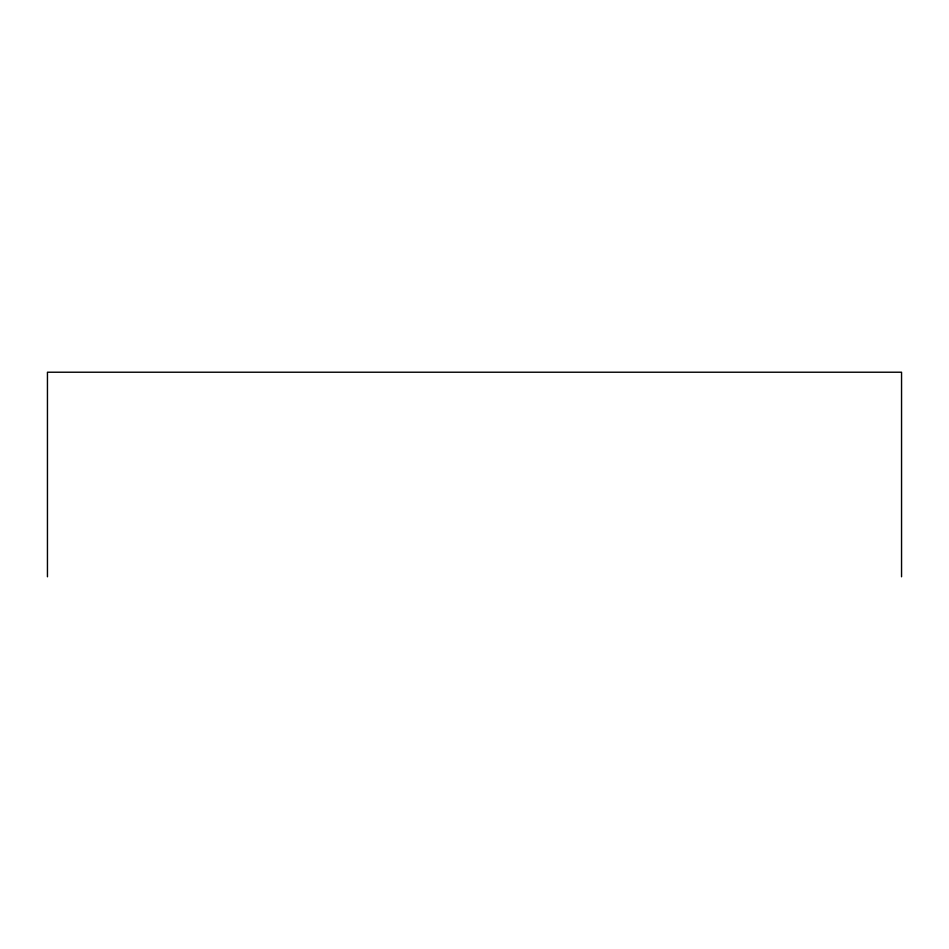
<?xml version="1.0" encoding="UTF-8"?>
<svg xmlns="http://www.w3.org/2000/svg" width="949" height="949" viewBox="0 0 949 949"><rect width="100%" height="100%" fill="white"/><g stroke="black" fill="none" stroke-linecap="round" stroke-linejoin="round"><path stroke-width="1.42" d="M901.55 576.778L901.55 372.222L47.45 372.222L47.45 576.778"/></g></svg>
